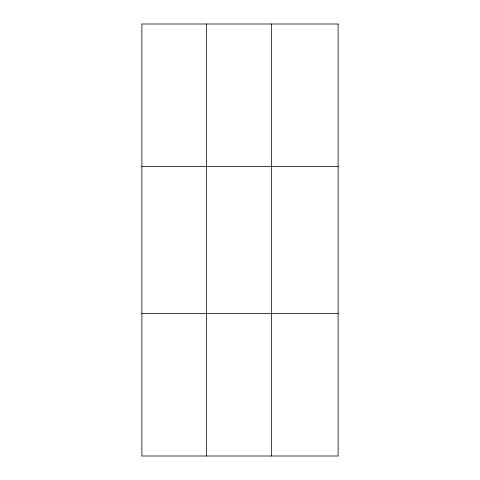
<?xml version="1.0" encoding="UTF-8"?>
<svg xmlns="http://www.w3.org/2000/svg" width="480" height="480" viewBox="0 0 480 480"><rect width="100%" height="100%" fill="white"/><g stroke="black" fill="none" stroke-linecap="round" stroke-linejoin="round"><path stroke-width="0.72" d="M206.64 456L206.64 24M271.398 456L271.398 24M141.882 166.56L338.118 166.56M141.882 313.44L338.118 313.44M338.118 24L338.118 456L141.882 456L141.882 24L338.118 24"/></g></svg>
